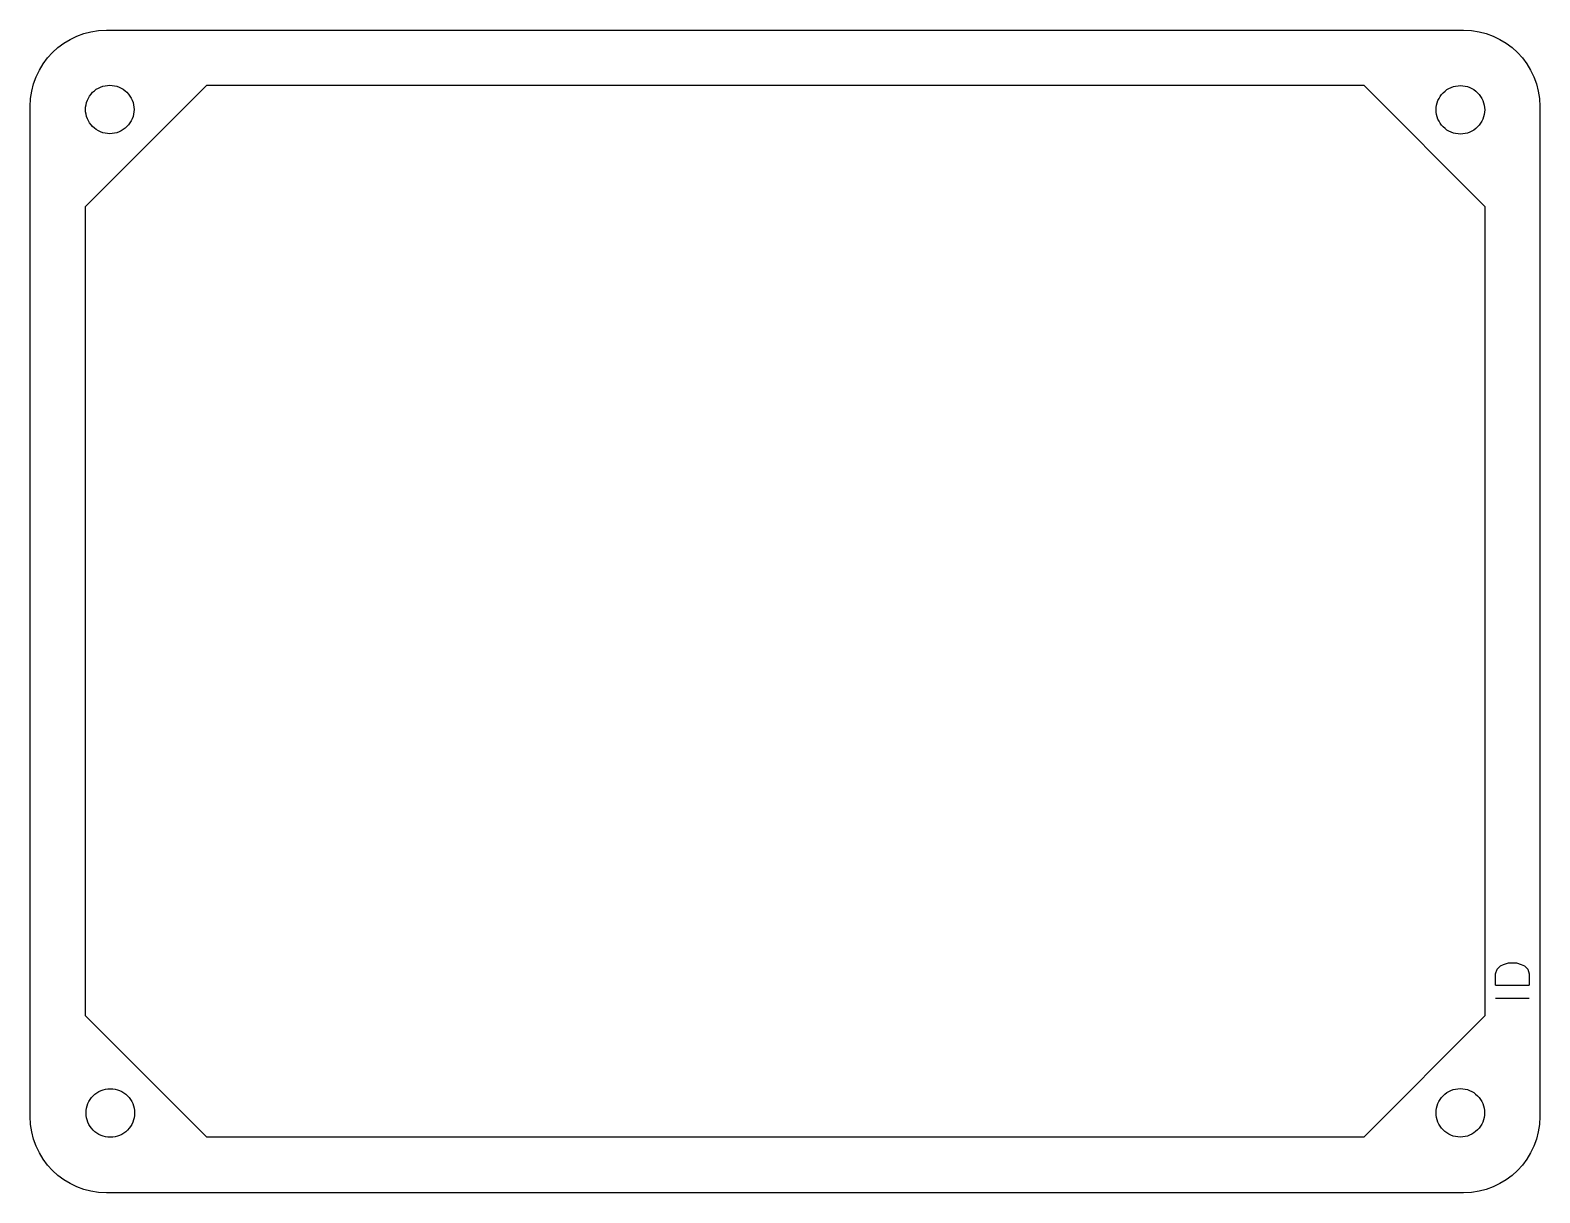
# Model space of a CAD drawing. Extents: x 0 to 99.6, y 0 to 76.7.
import ezdxf

# ---------------------------------------------------------------- set-up
doc = ezdxf.new("R2010")
doc.units = 0
doc.layers.get('0').update_dxf_attribs({"true_color": 0xffffff})

msp = doc.modelspace()

# ---------------------------------------------------------------- linework, layer by layer
at = {"color": 1, "true_color": 0xff0000}
for p, q in [((5.025, 76.7), (94.534, 76.7)), ((5.025, 76.7), (5.025, 76.7)), ((3.65, 65.069), (11.65, 73.068)), ((11.65, 73.068), (87.944, 73.068)), ((87.944, 73.068), (95.944, 65.069)), ((0, 5.033), (0, 71.667)), ((6.85, 71.469), (6.85, 71.469)), ((95.923, 71.446), (95.923, 71.446)), ((99.559, 71.667), (99.559, 5.033)), ((3.65, 11.67), (3.65, 65.069)), ((95.944, 65.069), (95.944, 11.67)), ((11.65, 3.67), (3.65, 11.67)), ((95.944, 11.67), (87.944, 3.67)), ((6.885, 5.269), (6.885, 5.269)), ((95.914, 5.278), (95.914, 5.278)), ((87.944, 3.67), (11.65, 3.67)), ((94.534, 0), (5.025, 0))]:
    msp.add_line(p, q, dxfattribs=at)
at = {"color": 7, "true_color": 0xffffff}
for p, q in [((96.749, 14.754), (96.961, 14.966)), ((96.961, 14.966), (97.172, 15.072)), ((97.172, 15.072), (97.49, 15.177)), ((97.49, 15.177), (98.019, 15.177)), ((98.019, 15.177), (98.336, 15.072)), ((98.336, 15.072), (98.548, 14.966)), ((98.548, 14.966), (98.76, 14.754)), ((96.643, 14.437), (96.749, 14.754)), ((96.643, 13.696), (96.643, 14.437)), ((98.76, 14.754), (98.866, 14.437)), ((98.866, 14.437), (98.866, 13.696)), ((96.643, 13.696), (98.866, 13.696)), ((96.643, 12.849), (98.866, 12.849))]:
    msp.add_line(p, q, dxfattribs=at)
at = {"color": 1, "true_color": 0xff0000}
for points in [[(0, 71.667), (0, 74.455), (2.241, 76.7), (5.025, 76.7)], [(94.534, 76.7), (97.318, 76.7), (99.559, 74.455), (99.559, 71.667)], [(4.118, 72.6), (4.418, 72.9), (4.825, 73.069), (5.25, 73.069)], [(5.25, 73.069), (5.674, 73.069), (6.081, 72.9), (6.381, 72.6)], [(93.192, 72.577), (93.492, 72.877), (93.899, 73.046), (94.323, 73.046)], [(94.323, 73.046), (94.748, 73.046), (95.155, 72.877), (95.455, 72.577)], [(3.65, 71.469), (3.65, 71.893), (3.818, 72.3), (4.118, 72.6)], [(6.381, 72.6), (6.681, 72.3), (6.85, 71.893), (6.85, 71.469)], [(92.723, 71.446), (92.723, 71.87), (92.892, 72.277), (93.192, 72.577)], [(95.455, 72.577), (95.755, 72.277), (95.923, 71.87), (95.923, 71.446)], [(4.118, 70.338), (3.818, 70.638), (3.65, 71.045), (3.65, 71.469)], [(6.85, 71.469), (6.85, 71.045), (6.681, 70.638), (6.381, 70.338)], [(93.192, 70.314), (92.892, 70.614), (92.723, 71.021), (92.723, 71.446)], [(95.923, 71.446), (95.923, 71.021), (95.755, 70.614), (95.455, 70.314)], [(5.25, 69.869), (4.825, 69.869), (4.418, 70.038), (4.118, 70.338)], [(6.381, 70.338), (6.081, 70.038), (5.674, 69.869), (5.25, 69.869)], [(94.323, 69.846), (93.899, 69.846), (93.492, 70.014), (93.192, 70.314)], [(95.455, 70.314), (95.155, 70.014), (94.748, 69.846), (94.323, 69.846)], [(3.685, 5.269), (3.685, 5.694), (3.854, 6.101), (4.154, 6.401)], [(4.154, 6.401), (4.454, 6.701), (4.861, 6.869), (5.285, 6.869)], [(5.285, 6.869), (5.71, 6.869), (6.117, 6.701), (6.417, 6.401)], [(6.417, 6.401), (6.717, 6.101), (6.885, 5.694), (6.885, 5.269)], [(92.714, 5.278), (92.714, 5.702), (92.883, 6.109), (93.183, 6.409)], [(93.183, 6.409), (93.483, 6.709), (93.89, 6.878), (94.314, 6.878)], [(94.314, 6.878), (94.739, 6.878), (95.146, 6.709), (95.446, 6.409)], [(95.446, 6.409), (95.746, 6.109), (95.914, 5.702), (95.914, 5.278)], [(5.025, 0), (2.241, 0), (0, 2.245), (0, 5.033)], [(4.154, 4.138), (3.854, 4.438), (3.685, 4.845), (3.685, 5.269)], [(6.885, 5.269), (6.885, 4.845), (6.717, 4.438), (6.417, 4.138)], [(93.183, 4.146), (92.883, 4.446), (92.714, 4.853), (92.714, 5.278)], [(99.559, 5.033), (99.559, 2.245), (97.318, 0), (94.534, 0)], [(95.914, 5.278), (95.914, 4.853), (95.746, 4.446), (95.446, 4.146)], [(5.285, 3.669), (4.861, 3.669), (4.454, 3.838), (4.154, 4.138)], [(6.417, 4.138), (6.117, 3.838), (5.71, 3.669), (5.285, 3.669)], [(94.314, 3.678), (93.89, 3.678), (93.483, 3.846), (93.183, 4.146)], [(95.446, 4.146), (95.146, 3.846), (94.739, 3.678), (94.314, 3.678)]]:
    msp.add_open_spline(points, degree=3, dxfattribs=at)

doc.saveas('drawing.dxf')
